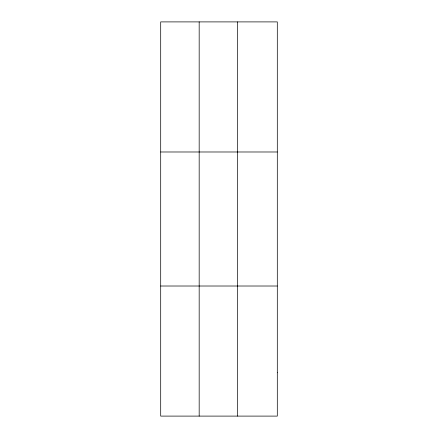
<?xml version="1.0" encoding="UTF-8"?>
<svg xmlns="http://www.w3.org/2000/svg" width="438" height="438" viewBox="0 0 438 438"><rect width="100%" height="100%" fill="white"/><g stroke="black" fill="none" stroke-linecap="round" stroke-linejoin="round"><path stroke-width="0.66" d="M160.697 151.986L277.303 151.986M160.697 286.014L277.303 286.014M237.659 21.9L237.659 416.1M199.175 21.9L199.175 416.1M277.303 372.738L277.303 416.1L160.697 416.1L160.697 21.9L277.303 21.9L277.303 372.738"/></g></svg>
